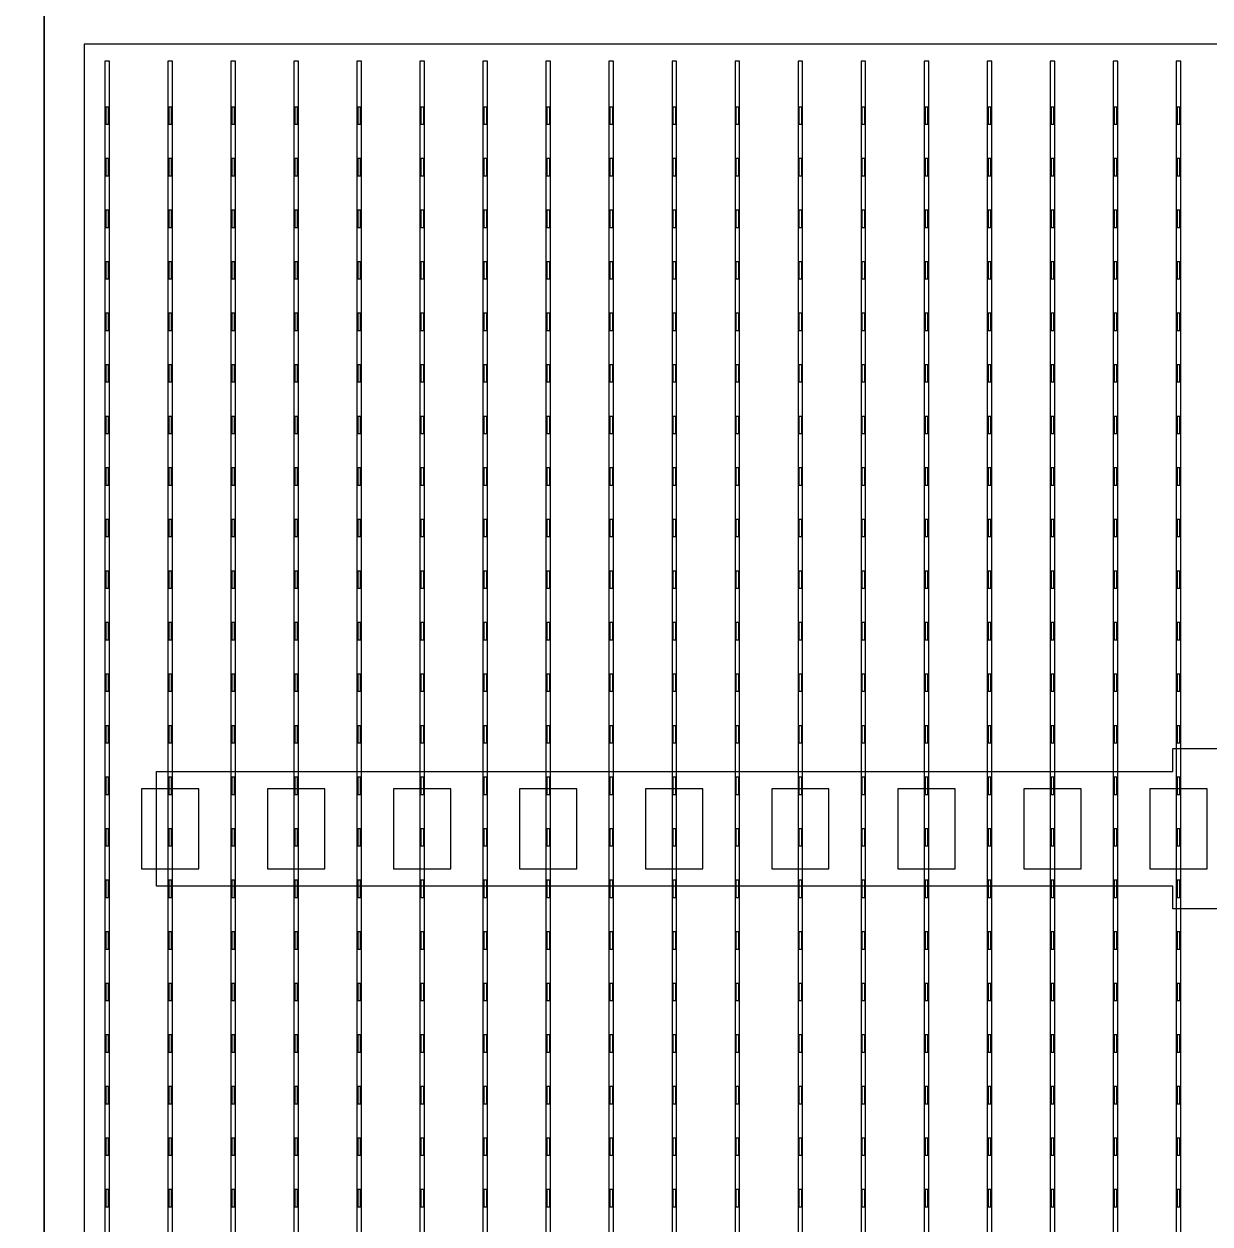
# Model space of a CAD drawing. Header units: millimetres. Extents: x -18 to 142, y -7 to 153.
# Drawn here: x 61.99 to 72.34, y 51.55 to 62.02 of the extents above; entities that cross this region are included whole.
import ezdxf

# ---------------------------------------------------------------- set-up
doc = ezdxf.new("R2010")
doc.units = ezdxf.units.MM
for name, color, linetype in [('BUSBARS', 3, 'Continuous'), ('CELLS', 5, 'Continuous'), ('CONTACT_PADS', 2, 'Continuous'), ('DICING', 4, 'Continuous'), ('FINGERS', 1, 'Continuous'), ('INSULATION', 2, 'Continuous')]:
    doc.layers.add(name, color=color, linetype=linetype)

msp = doc.modelspace()

# ---------------------------------------------------------------- linework, layer by layer
at = {"layer": 'BUSBARS'}
msp.add_lwpolyline([(82.09, 55.5), (82.09, 54.5), (73.22, 54.5), (73.22, 54.3), (72.02, 54.3), (72.02, 54.5), (63.15, 54.5), (63.15, 55.5), (72.02, 55.5), (72.02, 55.7), (73.22, 55.7), (73.22, 55.5), (82.09, 55.5)], close=True, dxfattribs=at)
at = {"layer": 'CELLS'}
for points in [[(62.17, 41.3), (62.17, 62.2), (41.27, 62.2), (41.27, 41.3), (62.17, 41.3)], [(83.07, 41.3), (83.07, 62.2), (62.17, 62.2), (62.17, 41.3), (83.07, 41.3)]]:
    msp.add_lwpolyline(points, close=True, dxfattribs=at)
at = {"layer": 'CONTACT_PADS'}
for points in [[(62.733, 61.15), (62.733, 61.3), (62.708, 61.3), (62.708, 61.15), (62.733, 61.15)], [(63.283, 61.15), (63.283, 61.3), (63.258, 61.3), (63.258, 61.15), (63.283, 61.15)], [(63.833, 61.15), (63.833, 61.3), (63.808, 61.3), (63.808, 61.15), (63.833, 61.15)], [(64.383, 61.15), (64.383, 61.3), (64.358, 61.3), (64.358, 61.15), (64.383, 61.15)], [(64.933, 61.15), (64.933, 61.3), (64.908, 61.3), (64.908, 61.15), (64.933, 61.15)], [(65.483, 61.15), (65.483, 61.3), (65.458, 61.3), (65.458, 61.15), (65.483, 61.15)], [(66.033, 61.15), (66.033, 61.3), (66.008, 61.3), (66.008, 61.15), (66.033, 61.15)], [(66.583, 61.15), (66.583, 61.3), (66.558, 61.3), (66.558, 61.15), (66.583, 61.15)], [(67.133, 61.15), (67.133, 61.3), (67.108, 61.3), (67.108, 61.15), (67.133, 61.15)], [(67.683, 61.15), (67.683, 61.3), (67.658, 61.3), (67.658, 61.15), (67.683, 61.15)], [(68.233, 61.15), (68.233, 61.3), (68.208, 61.3), (68.208, 61.15), (68.233, 61.15)], [(68.783, 61.15), (68.783, 61.3), (68.758, 61.3), (68.758, 61.15), (68.783, 61.15)], [(69.333, 61.15), (69.333, 61.3), (69.308, 61.3), (69.308, 61.15), (69.333, 61.15)], [(69.883, 61.15), (69.883, 61.3), (69.858, 61.3), (69.858, 61.15), (69.883, 61.15)], [(70.433, 61.15), (70.433, 61.3), (70.408, 61.3), (70.408, 61.15), (70.433, 61.15)], [(70.983, 61.15), (70.983, 61.3), (70.958, 61.3), (70.958, 61.15), (70.983, 61.15)], [(71.533, 61.15), (71.533, 61.3), (71.508, 61.3), (71.508, 61.15), (71.533, 61.15)], [(72.083, 61.15), (72.083, 61.3), (72.058, 61.3), (72.058, 61.15), (72.083, 61.15)], [(62.733, 60.7), (62.733, 60.85), (62.708, 60.85), (62.708, 60.7), (62.733, 60.7)], [(63.283, 60.7), (63.283, 60.85), (63.258, 60.85), (63.258, 60.7), (63.283, 60.7)], [(63.833, 60.7), (63.833, 60.85), (63.808, 60.85), (63.808, 60.7), (63.833, 60.7)], [(64.383, 60.7), (64.383, 60.85), (64.358, 60.85), (64.358, 60.7), (64.383, 60.7)], [(64.933, 60.7), (64.933, 60.85), (64.908, 60.85), (64.908, 60.7), (64.933, 60.7)], [(65.483, 60.7), (65.483, 60.85), (65.458, 60.85), (65.458, 60.7), (65.483, 60.7)], [(66.033, 60.7), (66.033, 60.85), (66.008, 60.85), (66.008, 60.7), (66.033, 60.7)], [(66.583, 60.7), (66.583, 60.85), (66.558, 60.85), (66.558, 60.7), (66.583, 60.7)], [(67.133, 60.7), (67.133, 60.85), (67.108, 60.85), (67.108, 60.7), (67.133, 60.7)], [(67.683, 60.7), (67.683, 60.85), (67.658, 60.85), (67.658, 60.7), (67.683, 60.7)], [(68.233, 60.7), (68.233, 60.85), (68.208, 60.85), (68.208, 60.7), (68.233, 60.7)], [(68.783, 60.7), (68.783, 60.85), (68.758, 60.85), (68.758, 60.7), (68.783, 60.7)], [(69.333, 60.7), (69.333, 60.85), (69.308, 60.85), (69.308, 60.7), (69.333, 60.7)], [(69.883, 60.7), (69.883, 60.85), (69.858, 60.85), (69.858, 60.7), (69.883, 60.7)], [(70.433, 60.7), (70.433, 60.85), (70.408, 60.85), (70.408, 60.7), (70.433, 60.7)], [(70.983, 60.7), (70.983, 60.85), (70.958, 60.85), (70.958, 60.7), (70.983, 60.7)], [(71.533, 60.7), (71.533, 60.85), (71.508, 60.85), (71.508, 60.7), (71.533, 60.7)], [(72.083, 60.7), (72.083, 60.85), (72.058, 60.85), (72.058, 60.7), (72.083, 60.7)], [(62.733, 60.25), (62.733, 60.4), (62.708, 60.4), (62.708, 60.25), (62.733, 60.25)], [(63.283, 60.25), (63.283, 60.4), (63.258, 60.4), (63.258, 60.25), (63.283, 60.25)], [(63.833, 60.25), (63.833, 60.4), (63.808, 60.4), (63.808, 60.25), (63.833, 60.25)], [(64.383, 60.25), (64.383, 60.4), (64.358, 60.4), (64.358, 60.25), (64.383, 60.25)], [(64.933, 60.25), (64.933, 60.4), (64.908, 60.4), (64.908, 60.25), (64.933, 60.25)], [(65.483, 60.25), (65.483, 60.4), (65.458, 60.4), (65.458, 60.25), (65.483, 60.25)], [(66.033, 60.25), (66.033, 60.4), (66.008, 60.4), (66.008, 60.25), (66.033, 60.25)], [(66.583, 60.25), (66.583, 60.4), (66.558, 60.4), (66.558, 60.25), (66.583, 60.25)], [(67.133, 60.25), (67.133, 60.4), (67.108, 60.4), (67.108, 60.25), (67.133, 60.25)], [(67.683, 60.25), (67.683, 60.4), (67.658, 60.4), (67.658, 60.25), (67.683, 60.25)], [(68.233, 60.25), (68.233, 60.4), (68.208, 60.4), (68.208, 60.25), (68.233, 60.25)], [(68.783, 60.25), (68.783, 60.4), (68.758, 60.4), (68.758, 60.25), (68.783, 60.25)], [(69.333, 60.25), (69.333, 60.4), (69.308, 60.4), (69.308, 60.25), (69.333, 60.25)], [(69.883, 60.25), (69.883, 60.4), (69.858, 60.4), (69.858, 60.25), (69.883, 60.25)], [(70.433, 60.25), (70.433, 60.4), (70.408, 60.4), (70.408, 60.25), (70.433, 60.25)], [(70.983, 60.25), (70.983, 60.4), (70.958, 60.4), (70.958, 60.25), (70.983, 60.25)], [(71.533, 60.25), (71.533, 60.4), (71.508, 60.4), (71.508, 60.25), (71.533, 60.25)], [(72.083, 60.25), (72.083, 60.4), (72.058, 60.4), (72.058, 60.25), (72.083, 60.25)], [(62.733, 59.8), (62.733, 59.95), (62.708, 59.95), (62.708, 59.8), (62.733, 59.8)], [(63.283, 59.8), (63.283, 59.95), (63.258, 59.95), (63.258, 59.8), (63.283, 59.8)], [(63.833, 59.8), (63.833, 59.95), (63.808, 59.95), (63.808, 59.8), (63.833, 59.8)], [(64.383, 59.8), (64.383, 59.95), (64.358, 59.95), (64.358, 59.8), (64.383, 59.8)], [(64.933, 59.8), (64.933, 59.95), (64.908, 59.95), (64.908, 59.8), (64.933, 59.8)], [(65.483, 59.8), (65.483, 59.95), (65.458, 59.95), (65.458, 59.8), (65.483, 59.8)], [(66.033, 59.8), (66.033, 59.95), (66.008, 59.95), (66.008, 59.8), (66.033, 59.8)], [(66.583, 59.8), (66.583, 59.95), (66.558, 59.95), (66.558, 59.8), (66.583, 59.8)], [(67.133, 59.8), (67.133, 59.95), (67.108, 59.95), (67.108, 59.8), (67.133, 59.8)], [(67.683, 59.8), (67.683, 59.95), (67.658, 59.95), (67.658, 59.8), (67.683, 59.8)], [(68.233, 59.8), (68.233, 59.95), (68.208, 59.95), (68.208, 59.8), (68.233, 59.8)], [(68.783, 59.8), (68.783, 59.95), (68.758, 59.95), (68.758, 59.8), (68.783, 59.8)], [(69.333, 59.8), (69.333, 59.95), (69.308, 59.95), (69.308, 59.8), (69.333, 59.8)], [(69.883, 59.8), (69.883, 59.95), (69.858, 59.95), (69.858, 59.8), (69.883, 59.8)], [(70.433, 59.8), (70.433, 59.95), (70.408, 59.95), (70.408, 59.8), (70.433, 59.8)], [(70.983, 59.8), (70.983, 59.95), (70.958, 59.95), (70.958, 59.8), (70.983, 59.8)], [(71.533, 59.8), (71.533, 59.95), (71.508, 59.95), (71.508, 59.8), (71.533, 59.8)], [(72.083, 59.8), (72.083, 59.95), (72.058, 59.95), (72.058, 59.8), (72.083, 59.8)], [(62.733, 59.35), (62.733, 59.5), (62.708, 59.5), (62.708, 59.35), (62.733, 59.35)], [(63.283, 59.35), (63.283, 59.5), (63.258, 59.5), (63.258, 59.35), (63.283, 59.35)], [(63.833, 59.35), (63.833, 59.5), (63.808, 59.5), (63.808, 59.35), (63.833, 59.35)], [(64.383, 59.35), (64.383, 59.5), (64.358, 59.5), (64.358, 59.35), (64.383, 59.35)], [(64.933, 59.35), (64.933, 59.5), (64.908, 59.5), (64.908, 59.35), (64.933, 59.35)], [(65.483, 59.35), (65.483, 59.5), (65.458, 59.5), (65.458, 59.35), (65.483, 59.35)], [(66.033, 59.35), (66.033, 59.5), (66.008, 59.5), (66.008, 59.35), (66.033, 59.35)], [(66.583, 59.35), (66.583, 59.5), (66.558, 59.5), (66.558, 59.35), (66.583, 59.35)], [(67.133, 59.35), (67.133, 59.5), (67.108, 59.5), (67.108, 59.35), (67.133, 59.35)], [(67.683, 59.35), (67.683, 59.5), (67.658, 59.5), (67.658, 59.35), (67.683, 59.35)], [(68.233, 59.35), (68.233, 59.5), (68.208, 59.5), (68.208, 59.35), (68.233, 59.35)], [(68.783, 59.35), (68.783, 59.5), (68.758, 59.5), (68.758, 59.35), (68.783, 59.35)], [(69.333, 59.35), (69.333, 59.5), (69.308, 59.5), (69.308, 59.35), (69.333, 59.35)], [(69.883, 59.35), (69.883, 59.5), (69.858, 59.5), (69.858, 59.35), (69.883, 59.35)], [(70.433, 59.35), (70.433, 59.5), (70.408, 59.5), (70.408, 59.35), (70.433, 59.35)], [(70.983, 59.35), (70.983, 59.5), (70.958, 59.5), (70.958, 59.35), (70.983, 59.35)], [(71.533, 59.35), (71.533, 59.5), (71.508, 59.5), (71.508, 59.35), (71.533, 59.35)], [(72.083, 59.35), (72.083, 59.5), (72.058, 59.5), (72.058, 59.35), (72.083, 59.35)], [(62.733, 58.9), (62.733, 59.05), (62.708, 59.05), (62.708, 58.9), (62.733, 58.9)], [(63.283, 58.9), (63.283, 59.05), (63.258, 59.05), (63.258, 58.9), (63.283, 58.9)], [(63.833, 58.9), (63.833, 59.05), (63.808, 59.05), (63.808, 58.9), (63.833, 58.9)], [(64.383, 58.9), (64.383, 59.05), (64.358, 59.05), (64.358, 58.9), (64.383, 58.9)], [(64.933, 58.9), (64.933, 59.05), (64.908, 59.05), (64.908, 58.9), (64.933, 58.9)], [(65.483, 58.9), (65.483, 59.05), (65.458, 59.05), (65.458, 58.9), (65.483, 58.9)], [(66.033, 58.9), (66.033, 59.05), (66.008, 59.05), (66.008, 58.9), (66.033, 58.9)], [(66.583, 58.9), (66.583, 59.05), (66.558, 59.05), (66.558, 58.9), (66.583, 58.9)], [(67.133, 58.9), (67.133, 59.05), (67.108, 59.05), (67.108, 58.9), (67.133, 58.9)], [(67.683, 58.9), (67.683, 59.05), (67.658, 59.05), (67.658, 58.9), (67.683, 58.9)], [(68.233, 58.9), (68.233, 59.05), (68.208, 59.05), (68.208, 58.9), (68.233, 58.9)], [(68.783, 58.9), (68.783, 59.05), (68.758, 59.05), (68.758, 58.9), (68.783, 58.9)], [(69.333, 58.9), (69.333, 59.05), (69.308, 59.05), (69.308, 58.9), (69.333, 58.9)], [(69.883, 58.9), (69.883, 59.05), (69.858, 59.05), (69.858, 58.9), (69.883, 58.9)], [(70.433, 58.9), (70.433, 59.05), (70.408, 59.05), (70.408, 58.9), (70.433, 58.9)], [(70.983, 58.9), (70.983, 59.05), (70.958, 59.05), (70.958, 58.9), (70.983, 58.9)], [(71.533, 58.9), (71.533, 59.05), (71.508, 59.05), (71.508, 58.9), (71.533, 58.9)], [(72.083, 58.9), (72.083, 59.05), (72.058, 59.05), (72.058, 58.9), (72.083, 58.9)], [(62.733, 58.45), (62.733, 58.6), (62.708, 58.6), (62.708, 58.45), (62.733, 58.45)], [(63.283, 58.45), (63.283, 58.6), (63.258, 58.6), (63.258, 58.45), (63.283, 58.45)], [(63.833, 58.45), (63.833, 58.6), (63.808, 58.6), (63.808, 58.45), (63.833, 58.45)], [(64.383, 58.45), (64.383, 58.6), (64.358, 58.6), (64.358, 58.45), (64.383, 58.45)], [(64.933, 58.45), (64.933, 58.6), (64.908, 58.6), (64.908, 58.45), (64.933, 58.45)], [(65.483, 58.45), (65.483, 58.6), (65.458, 58.6), (65.458, 58.45), (65.483, 58.45)], [(66.033, 58.45), (66.033, 58.6), (66.008, 58.6), (66.008, 58.45), (66.033, 58.45)], [(66.583, 58.45), (66.583, 58.6), (66.558, 58.6), (66.558, 58.45), (66.583, 58.45)], [(67.133, 58.45), (67.133, 58.6), (67.108, 58.6), (67.108, 58.45), (67.133, 58.45)], [(67.683, 58.45), (67.683, 58.6), (67.658, 58.6), (67.658, 58.45), (67.683, 58.45)], [(68.233, 58.45), (68.233, 58.6), (68.208, 58.6), (68.208, 58.45), (68.233, 58.45)], [(68.783, 58.45), (68.783, 58.6), (68.758, 58.6), (68.758, 58.45), (68.783, 58.45)], [(69.333, 58.45), (69.333, 58.6), (69.308, 58.6), (69.308, 58.45), (69.333, 58.45)], [(69.883, 58.45), (69.883, 58.6), (69.858, 58.6), (69.858, 58.45), (69.883, 58.45)], [(70.433, 58.45), (70.433, 58.6), (70.408, 58.6), (70.408, 58.45), (70.433, 58.45)], [(70.983, 58.45), (70.983, 58.6), (70.958, 58.6), (70.958, 58.45), (70.983, 58.45)], [(71.533, 58.45), (71.533, 58.6), (71.508, 58.6), (71.508, 58.45), (71.533, 58.45)], [(72.083, 58.45), (72.083, 58.6), (72.058, 58.6), (72.058, 58.45), (72.083, 58.45)], [(62.733, 58), (62.733, 58.15), (62.708, 58.15), (62.708, 58), (62.733, 58)], [(63.283, 58), (63.283, 58.15), (63.258, 58.15), (63.258, 58), (63.283, 58)], [(63.833, 58), (63.833, 58.15), (63.808, 58.15), (63.808, 58), (63.833, 58)], [(64.383, 58), (64.383, 58.15), (64.358, 58.15), (64.358, 58), (64.383, 58)], [(64.933, 58), (64.933, 58.15), (64.908, 58.15), (64.908, 58), (64.933, 58)], [(65.483, 58), (65.483, 58.15), (65.458, 58.15), (65.458, 58), (65.483, 58)], [(66.033, 58), (66.033, 58.15), (66.008, 58.15), (66.008, 58), (66.033, 58)], [(66.583, 58), (66.583, 58.15), (66.558, 58.15), (66.558, 58), (66.583, 58)], [(67.133, 58), (67.133, 58.15), (67.108, 58.15), (67.108, 58), (67.133, 58)], [(67.683, 58), (67.683, 58.15), (67.658, 58.15), (67.658, 58), (67.683, 58)], [(68.233, 58), (68.233, 58.15), (68.208, 58.15), (68.208, 58), (68.233, 58)], [(68.783, 58), (68.783, 58.15), (68.758, 58.15), (68.758, 58), (68.783, 58)], [(69.333, 58), (69.333, 58.15), (69.308, 58.15), (69.308, 58), (69.333, 58)], [(69.883, 58), (69.883, 58.15), (69.858, 58.15), (69.858, 58), (69.883, 58)], [(70.433, 58), (70.433, 58.15), (70.408, 58.15), (70.408, 58), (70.433, 58)], [(70.983, 58), (70.983, 58.15), (70.958, 58.15), (70.958, 58), (70.983, 58)], [(71.533, 58), (71.533, 58.15), (71.508, 58.15), (71.508, 58), (71.533, 58)], [(72.083, 58), (72.083, 58.15), (72.058, 58.15), (72.058, 58), (72.083, 58)], [(62.733, 57.55), (62.733, 57.7), (62.708, 57.7), (62.708, 57.55), (62.733, 57.55)], [(63.283, 57.55), (63.283, 57.7), (63.258, 57.7), (63.258, 57.55), (63.283, 57.55)], [(63.833, 57.55), (63.833, 57.7), (63.808, 57.7), (63.808, 57.55), (63.833, 57.55)], [(64.383, 57.55), (64.383, 57.7), (64.358, 57.7), (64.358, 57.55), (64.383, 57.55)], [(64.933, 57.55), (64.933, 57.7), (64.908, 57.7), (64.908, 57.55), (64.933, 57.55)], [(65.483, 57.55), (65.483, 57.7), (65.458, 57.7), (65.458, 57.55), (65.483, 57.55)], [(66.033, 57.55), (66.033, 57.7), (66.008, 57.7), (66.008, 57.55), (66.033, 57.55)], [(66.583, 57.55), (66.583, 57.7), (66.558, 57.7), (66.558, 57.55), (66.583, 57.55)], [(67.133, 57.55), (67.133, 57.7), (67.108, 57.7), (67.108, 57.55), (67.133, 57.55)], [(67.683, 57.55), (67.683, 57.7), (67.658, 57.7), (67.658, 57.55), (67.683, 57.55)], [(68.233, 57.55), (68.233, 57.7), (68.208, 57.7), (68.208, 57.55), (68.233, 57.55)], [(68.783, 57.55), (68.783, 57.7), (68.758, 57.7), (68.758, 57.55), (68.783, 57.55)], [(69.333, 57.55), (69.333, 57.7), (69.308, 57.7), (69.308, 57.55), (69.333, 57.55)], [(69.883, 57.55), (69.883, 57.7), (69.858, 57.7), (69.858, 57.55), (69.883, 57.55)], [(70.433, 57.55), (70.433, 57.7), (70.408, 57.7), (70.408, 57.55), (70.433, 57.55)], [(70.983, 57.55), (70.983, 57.7), (70.958, 57.7), (70.958, 57.55), (70.983, 57.55)], [(71.533, 57.55), (71.533, 57.7), (71.508, 57.7), (71.508, 57.55), (71.533, 57.55)], [(72.083, 57.55), (72.083, 57.7), (72.058, 57.7), (72.058, 57.55), (72.083, 57.55)], [(62.733, 57.1), (62.733, 57.25), (62.708, 57.25), (62.708, 57.1), (62.733, 57.1)], [(63.283, 57.1), (63.283, 57.25), (63.258, 57.25), (63.258, 57.1), (63.283, 57.1)], [(63.833, 57.1), (63.833, 57.25), (63.808, 57.25), (63.808, 57.1), (63.833, 57.1)], [(64.383, 57.1), (64.383, 57.25), (64.358, 57.25), (64.358, 57.1), (64.383, 57.1)], [(64.933, 57.1), (64.933, 57.25), (64.908, 57.25), (64.908, 57.1), (64.933, 57.1)], [(65.483, 57.1), (65.483, 57.25), (65.458, 57.25), (65.458, 57.1), (65.483, 57.1)], [(66.033, 57.1), (66.033, 57.25), (66.008, 57.25), (66.008, 57.1), (66.033, 57.1)], [(66.583, 57.1), (66.583, 57.25), (66.558, 57.25), (66.558, 57.1), (66.583, 57.1)], [(67.133, 57.1), (67.133, 57.25), (67.108, 57.25), (67.108, 57.1), (67.133, 57.1)], [(67.683, 57.1), (67.683, 57.25), (67.658, 57.25), (67.658, 57.1), (67.683, 57.1)], [(68.233, 57.1), (68.233, 57.25), (68.208, 57.25), (68.208, 57.1), (68.233, 57.1)], [(68.783, 57.1), (68.783, 57.25), (68.758, 57.25), (68.758, 57.1), (68.783, 57.1)], [(69.333, 57.1), (69.333, 57.25), (69.308, 57.25), (69.308, 57.1), (69.333, 57.1)], [(69.883, 57.1), (69.883, 57.25), (69.858, 57.25), (69.858, 57.1), (69.883, 57.1)], [(70.433, 57.1), (70.433, 57.25), (70.408, 57.25), (70.408, 57.1), (70.433, 57.1)], [(70.983, 57.1), (70.983, 57.25), (70.958, 57.25), (70.958, 57.1), (70.983, 57.1)], [(71.533, 57.1), (71.533, 57.25), (71.508, 57.25), (71.508, 57.1), (71.533, 57.1)], [(72.083, 57.1), (72.083, 57.25), (72.058, 57.25), (72.058, 57.1), (72.083, 57.1)], [(62.733, 56.65), (62.733, 56.8), (62.708, 56.8), (62.708, 56.65), (62.733, 56.65)], [(63.283, 56.65), (63.283, 56.8), (63.258, 56.8), (63.258, 56.65), (63.283, 56.65)], [(63.833, 56.65), (63.833, 56.8), (63.808, 56.8), (63.808, 56.65), (63.833, 56.65)], [(64.383, 56.65), (64.383, 56.8), (64.358, 56.8), (64.358, 56.65), (64.383, 56.65)], [(64.933, 56.65), (64.933, 56.8), (64.908, 56.8), (64.908, 56.65), (64.933, 56.65)], [(65.483, 56.65), (65.483, 56.8), (65.458, 56.8), (65.458, 56.65), (65.483, 56.65)], [(66.033, 56.65), (66.033, 56.8), (66.008, 56.8), (66.008, 56.65), (66.033, 56.65)], [(66.583, 56.65), (66.583, 56.8), (66.558, 56.8), (66.558, 56.65), (66.583, 56.65)], [(67.133, 56.65), (67.133, 56.8), (67.108, 56.8), (67.108, 56.65), (67.133, 56.65)], [(67.683, 56.65), (67.683, 56.8), (67.658, 56.8), (67.658, 56.65), (67.683, 56.65)], [(68.233, 56.65), (68.233, 56.8), (68.208, 56.8), (68.208, 56.65), (68.233, 56.65)], [(68.783, 56.65), (68.783, 56.8), (68.758, 56.8), (68.758, 56.65), (68.783, 56.65)], [(69.333, 56.65), (69.333, 56.8), (69.308, 56.8), (69.308, 56.65), (69.333, 56.65)], [(69.883, 56.65), (69.883, 56.8), (69.858, 56.8), (69.858, 56.65), (69.883, 56.65)], [(70.433, 56.65), (70.433, 56.8), (70.408, 56.8), (70.408, 56.65), (70.433, 56.65)], [(70.983, 56.65), (70.983, 56.8), (70.958, 56.8), (70.958, 56.65), (70.983, 56.65)], [(71.533, 56.65), (71.533, 56.8), (71.508, 56.8), (71.508, 56.65), (71.533, 56.65)], [(72.083, 56.65), (72.083, 56.8), (72.058, 56.8), (72.058, 56.65), (72.083, 56.65)], [(62.733, 56.2), (62.733, 56.35), (62.708, 56.35), (62.708, 56.2), (62.733, 56.2)], [(63.283, 56.2), (63.283, 56.35), (63.258, 56.35), (63.258, 56.2), (63.283, 56.2)], [(63.833, 56.2), (63.833, 56.35), (63.808, 56.35), (63.808, 56.2), (63.833, 56.2)], [(64.383, 56.2), (64.383, 56.35), (64.358, 56.35), (64.358, 56.2), (64.383, 56.2)], [(64.933, 56.2), (64.933, 56.35), (64.908, 56.35), (64.908, 56.2), (64.933, 56.2)], [(65.483, 56.2), (65.483, 56.35), (65.458, 56.35), (65.458, 56.2), (65.483, 56.2)], [(66.033, 56.2), (66.033, 56.35), (66.008, 56.35), (66.008, 56.2), (66.033, 56.2)], [(66.583, 56.2), (66.583, 56.35), (66.558, 56.35), (66.558, 56.2), (66.583, 56.2)], [(67.133, 56.2), (67.133, 56.35), (67.108, 56.35), (67.108, 56.2), (67.133, 56.2)], [(67.683, 56.2), (67.683, 56.35), (67.658, 56.35), (67.658, 56.2), (67.683, 56.2)], [(68.233, 56.2), (68.233, 56.35), (68.208, 56.35), (68.208, 56.2), (68.233, 56.2)], [(68.783, 56.2), (68.783, 56.35), (68.758, 56.35), (68.758, 56.2), (68.783, 56.2)], [(69.333, 56.2), (69.333, 56.35), (69.308, 56.35), (69.308, 56.2), (69.333, 56.2)], [(69.883, 56.2), (69.883, 56.35), (69.858, 56.35), (69.858, 56.2), (69.883, 56.2)], [(70.433, 56.2), (70.433, 56.35), (70.408, 56.35), (70.408, 56.2), (70.433, 56.2)], [(70.983, 56.2), (70.983, 56.35), (70.958, 56.35), (70.958, 56.2), (70.983, 56.2)], [(71.533, 56.2), (71.533, 56.35), (71.508, 56.35), (71.508, 56.2), (71.533, 56.2)], [(72.083, 56.2), (72.083, 56.35), (72.058, 56.35), (72.058, 56.2), (72.083, 56.2)], [(62.733, 55.75), (62.733, 55.9), (62.708, 55.9), (62.708, 55.75), (62.733, 55.75)], [(63.283, 55.75), (63.283, 55.9), (63.258, 55.9), (63.258, 55.75), (63.283, 55.75)], [(63.833, 55.75), (63.833, 55.9), (63.808, 55.9), (63.808, 55.75), (63.833, 55.75)], [(64.383, 55.75), (64.383, 55.9), (64.358, 55.9), (64.358, 55.75), (64.383, 55.75)], [(64.933, 55.75), (64.933, 55.9), (64.908, 55.9), (64.908, 55.75), (64.933, 55.75)], [(65.483, 55.75), (65.483, 55.9), (65.458, 55.9), (65.458, 55.75), (65.483, 55.75)], [(66.033, 55.75), (66.033, 55.9), (66.008, 55.9), (66.008, 55.75), (66.033, 55.75)], [(66.583, 55.75), (66.583, 55.9), (66.558, 55.9), (66.558, 55.75), (66.583, 55.75)], [(67.133, 55.75), (67.133, 55.9), (67.108, 55.9), (67.108, 55.75), (67.133, 55.75)], [(67.683, 55.75), (67.683, 55.9), (67.658, 55.9), (67.658, 55.75), (67.683, 55.75)], [(68.233, 55.75), (68.233, 55.9), (68.208, 55.9), (68.208, 55.75), (68.233, 55.75)], [(68.783, 55.75), (68.783, 55.9), (68.758, 55.9), (68.758, 55.75), (68.783, 55.75)], [(69.333, 55.75), (69.333, 55.9), (69.308, 55.9), (69.308, 55.75), (69.333, 55.75)], [(69.883, 55.75), (69.883, 55.9), (69.858, 55.9), (69.858, 55.75), (69.883, 55.75)], [(70.433, 55.75), (70.433, 55.9), (70.408, 55.9), (70.408, 55.75), (70.433, 55.75)], [(70.983, 55.75), (70.983, 55.9), (70.958, 55.9), (70.958, 55.75), (70.983, 55.75)], [(71.533, 55.75), (71.533, 55.9), (71.508, 55.9), (71.508, 55.75), (71.533, 55.75)], [(72.083, 55.75), (72.083, 55.9), (72.058, 55.9), (72.058, 55.75), (72.083, 55.75)], [(62.733, 55.3), (62.733, 55.45), (62.708, 55.45), (62.708, 55.3), (62.733, 55.3)], [(63.283, 55.3), (63.283, 55.45), (63.258, 55.45), (63.258, 55.3), (63.283, 55.3)], [(63.833, 55.3), (63.833, 55.45), (63.808, 55.45), (63.808, 55.3), (63.833, 55.3)], [(64.383, 55.3), (64.383, 55.45), (64.358, 55.45), (64.358, 55.3), (64.383, 55.3)], [(64.933, 55.3), (64.933, 55.45), (64.908, 55.45), (64.908, 55.3), (64.933, 55.3)], [(65.483, 55.3), (65.483, 55.45), (65.458, 55.45), (65.458, 55.3), (65.483, 55.3)], [(66.033, 55.3), (66.033, 55.45), (66.008, 55.45), (66.008, 55.3), (66.033, 55.3)], [(66.583, 55.3), (66.583, 55.45), (66.558, 55.45), (66.558, 55.3), (66.583, 55.3)], [(67.133, 55.3), (67.133, 55.45), (67.108, 55.45), (67.108, 55.3), (67.133, 55.3)], [(67.683, 55.3), (67.683, 55.45), (67.658, 55.45), (67.658, 55.3), (67.683, 55.3)], [(68.233, 55.3), (68.233, 55.45), (68.208, 55.45), (68.208, 55.3), (68.233, 55.3)], [(68.783, 55.3), (68.783, 55.45), (68.758, 55.45), (68.758, 55.3), (68.783, 55.3)], [(69.333, 55.3), (69.333, 55.45), (69.308, 55.45), (69.308, 55.3), (69.333, 55.3)], [(69.883, 55.3), (69.883, 55.45), (69.858, 55.45), (69.858, 55.3), (69.883, 55.3)], [(70.433, 55.3), (70.433, 55.45), (70.408, 55.45), (70.408, 55.3), (70.433, 55.3)], [(70.983, 55.3), (70.983, 55.45), (70.958, 55.45), (70.958, 55.3), (70.983, 55.3)], [(71.533, 55.3), (71.533, 55.45), (71.508, 55.45), (71.508, 55.3), (71.533, 55.3)], [(72.083, 55.3), (72.083, 55.45), (72.058, 55.45), (72.058, 55.3), (72.083, 55.3)], [(62.733, 54.85), (62.733, 55), (62.708, 55), (62.708, 54.85), (62.733, 54.85)], [(63.283, 54.85), (63.283, 55), (63.258, 55), (63.258, 54.85), (63.283, 54.85)], [(63.833, 54.85), (63.833, 55), (63.808, 55), (63.808, 54.85), (63.833, 54.85)], [(64.383, 54.85), (64.383, 55), (64.358, 55), (64.358, 54.85), (64.383, 54.85)], [(64.933, 54.85), (64.933, 55), (64.908, 55), (64.908, 54.85), (64.933, 54.85)], [(65.483, 54.85), (65.483, 55), (65.458, 55), (65.458, 54.85), (65.483, 54.85)], [(66.033, 54.85), (66.033, 55), (66.008, 55), (66.008, 54.85), (66.033, 54.85)], [(66.583, 54.85), (66.583, 55), (66.558, 55), (66.558, 54.85), (66.583, 54.85)], [(67.133, 54.85), (67.133, 55), (67.108, 55), (67.108, 54.85), (67.133, 54.85)], [(67.683, 54.85), (67.683, 55), (67.658, 55), (67.658, 54.85), (67.683, 54.85)], [(68.233, 54.85), (68.233, 55), (68.208, 55), (68.208, 54.85), (68.233, 54.85)], [(68.783, 54.85), (68.783, 55), (68.758, 55), (68.758, 54.85), (68.783, 54.85)], [(69.333, 54.85), (69.333, 55), (69.308, 55), (69.308, 54.85), (69.333, 54.85)], [(69.883, 54.85), (69.883, 55), (69.858, 55), (69.858, 54.85), (69.883, 54.85)], [(70.433, 54.85), (70.433, 55), (70.408, 55), (70.408, 54.85), (70.433, 54.85)], [(70.983, 54.85), (70.983, 55), (70.958, 55), (70.958, 54.85), (70.983, 54.85)], [(71.533, 54.85), (71.533, 55), (71.508, 55), (71.508, 54.85), (71.533, 54.85)], [(72.083, 54.85), (72.083, 55), (72.058, 55), (72.058, 54.85), (72.083, 54.85)], [(62.733, 54.4), (62.733, 54.55), (62.708, 54.55), (62.708, 54.4), (62.733, 54.4)], [(63.283, 54.4), (63.283, 54.55), (63.258, 54.55), (63.258, 54.4), (63.283, 54.4)], [(63.833, 54.4), (63.833, 54.55), (63.808, 54.55), (63.808, 54.4), (63.833, 54.4)], [(64.383, 54.4), (64.383, 54.55), (64.358, 54.55), (64.358, 54.4), (64.383, 54.4)], [(64.933, 54.4), (64.933, 54.55), (64.908, 54.55), (64.908, 54.4), (64.933, 54.4)], [(65.483, 54.4), (65.483, 54.55), (65.458, 54.55), (65.458, 54.4), (65.483, 54.4)], [(66.033, 54.4), (66.033, 54.55), (66.008, 54.55), (66.008, 54.4), (66.033, 54.4)], [(66.583, 54.4), (66.583, 54.55), (66.558, 54.55), (66.558, 54.4), (66.583, 54.4)], [(67.133, 54.4), (67.133, 54.55), (67.108, 54.55), (67.108, 54.4), (67.133, 54.4)], [(67.683, 54.4), (67.683, 54.55), (67.658, 54.55), (67.658, 54.4), (67.683, 54.4)], [(68.233, 54.4), (68.233, 54.55), (68.208, 54.55), (68.208, 54.4), (68.233, 54.4)], [(68.783, 54.4), (68.783, 54.55), (68.758, 54.55), (68.758, 54.4), (68.783, 54.4)], [(69.333, 54.4), (69.333, 54.55), (69.308, 54.55), (69.308, 54.4), (69.333, 54.4)], [(69.883, 54.4), (69.883, 54.55), (69.858, 54.55), (69.858, 54.4), (69.883, 54.4)], [(70.433, 54.4), (70.433, 54.55), (70.408, 54.55), (70.408, 54.4), (70.433, 54.4)], [(70.983, 54.4), (70.983, 54.55), (70.958, 54.55), (70.958, 54.4), (70.983, 54.4)], [(71.533, 54.4), (71.533, 54.55), (71.508, 54.55), (71.508, 54.4), (71.533, 54.4)], [(72.083, 54.4), (72.083, 54.55), (72.058, 54.55), (72.058, 54.4), (72.083, 54.4)], [(62.733, 53.95), (62.733, 54.1), (62.708, 54.1), (62.708, 53.95), (62.733, 53.95)], [(63.283, 53.95), (63.283, 54.1), (63.258, 54.1), (63.258, 53.95), (63.283, 53.95)], [(63.833, 53.95), (63.833, 54.1), (63.808, 54.1), (63.808, 53.95), (63.833, 53.95)], [(64.383, 53.95), (64.383, 54.1), (64.358, 54.1), (64.358, 53.95), (64.383, 53.95)], [(64.933, 53.95), (64.933, 54.1), (64.908, 54.1), (64.908, 53.95), (64.933, 53.95)], [(65.483, 53.95), (65.483, 54.1), (65.458, 54.1), (65.458, 53.95), (65.483, 53.95)], [(66.033, 53.95), (66.033, 54.1), (66.008, 54.1), (66.008, 53.95), (66.033, 53.95)], [(66.583, 53.95), (66.583, 54.1), (66.558, 54.1), (66.558, 53.95), (66.583, 53.95)], [(67.133, 53.95), (67.133, 54.1), (67.108, 54.1), (67.108, 53.95), (67.133, 53.95)], [(67.683, 53.95), (67.683, 54.1), (67.658, 54.1), (67.658, 53.95), (67.683, 53.95)], [(68.233, 53.95), (68.233, 54.1), (68.208, 54.1), (68.208, 53.95), (68.233, 53.95)], [(68.783, 53.95), (68.783, 54.1), (68.758, 54.1), (68.758, 53.95), (68.783, 53.95)], [(69.333, 53.95), (69.333, 54.1), (69.308, 54.1), (69.308, 53.95), (69.333, 53.95)], [(69.883, 53.95), (69.883, 54.1), (69.858, 54.1), (69.858, 53.95), (69.883, 53.95)], [(70.433, 53.95), (70.433, 54.1), (70.408, 54.1), (70.408, 53.95), (70.433, 53.95)], [(70.983, 53.95), (70.983, 54.1), (70.958, 54.1), (70.958, 53.95), (70.983, 53.95)], [(71.533, 53.95), (71.533, 54.1), (71.508, 54.1), (71.508, 53.95), (71.533, 53.95)], [(72.083, 53.95), (72.083, 54.1), (72.058, 54.1), (72.058, 53.95), (72.083, 53.95)], [(62.733, 53.5), (62.733, 53.65), (62.708, 53.65), (62.708, 53.5), (62.733, 53.5)], [(63.283, 53.5), (63.283, 53.65), (63.258, 53.65), (63.258, 53.5), (63.283, 53.5)], [(63.833, 53.5), (63.833, 53.65), (63.808, 53.65), (63.808, 53.5), (63.833, 53.5)], [(64.383, 53.5), (64.383, 53.65), (64.358, 53.65), (64.358, 53.5), (64.383, 53.5)], [(64.933, 53.5), (64.933, 53.65), (64.908, 53.65), (64.908, 53.5), (64.933, 53.5)], [(65.483, 53.5), (65.483, 53.65), (65.458, 53.65), (65.458, 53.5), (65.483, 53.5)], [(66.033, 53.5), (66.033, 53.65), (66.008, 53.65), (66.008, 53.5), (66.033, 53.5)], [(66.583, 53.5), (66.583, 53.65), (66.558, 53.65), (66.558, 53.5), (66.583, 53.5)], [(67.133, 53.5), (67.133, 53.65), (67.108, 53.65), (67.108, 53.5), (67.133, 53.5)], [(67.683, 53.5), (67.683, 53.65), (67.658, 53.65), (67.658, 53.5), (67.683, 53.5)], [(68.233, 53.5), (68.233, 53.65), (68.208, 53.65), (68.208, 53.5), (68.233, 53.5)], [(68.783, 53.5), (68.783, 53.65), (68.758, 53.65), (68.758, 53.5), (68.783, 53.5)], [(69.333, 53.5), (69.333, 53.65), (69.308, 53.65), (69.308, 53.5), (69.333, 53.5)], [(69.883, 53.5), (69.883, 53.65), (69.858, 53.65), (69.858, 53.5), (69.883, 53.5)], [(70.433, 53.5), (70.433, 53.65), (70.408, 53.65), (70.408, 53.5), (70.433, 53.5)], [(70.983, 53.5), (70.983, 53.65), (70.958, 53.65), (70.958, 53.5), (70.983, 53.5)], [(71.533, 53.5), (71.533, 53.65), (71.508, 53.65), (71.508, 53.5), (71.533, 53.5)], [(72.083, 53.5), (72.083, 53.65), (72.058, 53.65), (72.058, 53.5), (72.083, 53.5)], [(62.733, 53.05), (62.733, 53.2), (62.708, 53.2), (62.708, 53.05), (62.733, 53.05)], [(63.283, 53.05), (63.283, 53.2), (63.258, 53.2), (63.258, 53.05), (63.283, 53.05)], [(63.833, 53.05), (63.833, 53.2), (63.808, 53.2), (63.808, 53.05), (63.833, 53.05)], [(64.383, 53.05), (64.383, 53.2), (64.358, 53.2), (64.358, 53.05), (64.383, 53.05)], [(64.933, 53.05), (64.933, 53.2), (64.908, 53.2), (64.908, 53.05), (64.933, 53.05)], [(65.483, 53.05), (65.483, 53.2), (65.458, 53.2), (65.458, 53.05), (65.483, 53.05)], [(66.033, 53.05), (66.033, 53.2), (66.008, 53.2), (66.008, 53.05), (66.033, 53.05)], [(66.583, 53.05), (66.583, 53.2), (66.558, 53.2), (66.558, 53.05), (66.583, 53.05)], [(67.133, 53.05), (67.133, 53.2), (67.108, 53.2), (67.108, 53.05), (67.133, 53.05)], [(67.683, 53.05), (67.683, 53.2), (67.658, 53.2), (67.658, 53.05), (67.683, 53.05)], [(68.233, 53.05), (68.233, 53.2), (68.208, 53.2), (68.208, 53.05), (68.233, 53.05)], [(68.783, 53.05), (68.783, 53.2), (68.758, 53.2), (68.758, 53.05), (68.783, 53.05)], [(69.333, 53.05), (69.333, 53.2), (69.308, 53.2), (69.308, 53.05), (69.333, 53.05)], [(69.883, 53.05), (69.883, 53.2), (69.858, 53.2), (69.858, 53.05), (69.883, 53.05)], [(70.433, 53.05), (70.433, 53.2), (70.408, 53.2), (70.408, 53.05), (70.433, 53.05)], [(70.983, 53.05), (70.983, 53.2), (70.958, 53.2), (70.958, 53.05), (70.983, 53.05)], [(71.533, 53.05), (71.533, 53.2), (71.508, 53.2), (71.508, 53.05), (71.533, 53.05)], [(72.083, 53.05), (72.083, 53.2), (72.058, 53.2), (72.058, 53.05), (72.083, 53.05)], [(62.733, 52.6), (62.733, 52.75), (62.708, 52.75), (62.708, 52.6), (62.733, 52.6)], [(63.283, 52.6), (63.283, 52.75), (63.258, 52.75), (63.258, 52.6), (63.283, 52.6)], [(63.833, 52.6), (63.833, 52.75), (63.808, 52.75), (63.808, 52.6), (63.833, 52.6)], [(64.383, 52.6), (64.383, 52.75), (64.358, 52.75), (64.358, 52.6), (64.383, 52.6)], [(64.933, 52.6), (64.933, 52.75), (64.908, 52.75), (64.908, 52.6), (64.933, 52.6)], [(65.483, 52.6), (65.483, 52.75), (65.458, 52.75), (65.458, 52.6), (65.483, 52.6)], [(66.033, 52.6), (66.033, 52.75), (66.008, 52.75), (66.008, 52.6), (66.033, 52.6)], [(66.583, 52.6), (66.583, 52.75), (66.558, 52.75), (66.558, 52.6), (66.583, 52.6)], [(67.133, 52.6), (67.133, 52.75), (67.108, 52.75), (67.108, 52.6), (67.133, 52.6)], [(67.683, 52.6), (67.683, 52.75), (67.658, 52.75), (67.658, 52.6), (67.683, 52.6)], [(68.233, 52.6), (68.233, 52.75), (68.208, 52.75), (68.208, 52.6), (68.233, 52.6)], [(68.783, 52.6), (68.783, 52.75), (68.758, 52.75), (68.758, 52.6), (68.783, 52.6)], [(69.333, 52.6), (69.333, 52.75), (69.308, 52.75), (69.308, 52.6), (69.333, 52.6)], [(69.883, 52.6), (69.883, 52.75), (69.858, 52.75), (69.858, 52.6), (69.883, 52.6)], [(70.433, 52.6), (70.433, 52.75), (70.408, 52.75), (70.408, 52.6), (70.433, 52.6)], [(70.983, 52.6), (70.983, 52.75), (70.958, 52.75), (70.958, 52.6), (70.983, 52.6)], [(71.533, 52.6), (71.533, 52.75), (71.508, 52.75), (71.508, 52.6), (71.533, 52.6)], [(72.083, 52.6), (72.083, 52.75), (72.058, 52.75), (72.058, 52.6), (72.083, 52.6)], [(62.733, 52.15), (62.733, 52.3), (62.708, 52.3), (62.708, 52.15), (62.733, 52.15)], [(63.283, 52.15), (63.283, 52.3), (63.258, 52.3), (63.258, 52.15), (63.283, 52.15)], [(63.833, 52.15), (63.833, 52.3), (63.808, 52.3), (63.808, 52.15), (63.833, 52.15)], [(64.383, 52.15), (64.383, 52.3), (64.358, 52.3), (64.358, 52.15), (64.383, 52.15)], [(64.933, 52.15), (64.933, 52.3), (64.908, 52.3), (64.908, 52.15), (64.933, 52.15)], [(65.483, 52.15), (65.483, 52.3), (65.458, 52.3), (65.458, 52.15), (65.483, 52.15)], [(66.033, 52.15), (66.033, 52.3), (66.008, 52.3), (66.008, 52.15), (66.033, 52.15)], [(66.583, 52.15), (66.583, 52.3), (66.558, 52.3), (66.558, 52.15), (66.583, 52.15)], [(67.133, 52.15), (67.133, 52.3), (67.108, 52.3), (67.108, 52.15), (67.133, 52.15)], [(67.683, 52.15), (67.683, 52.3), (67.658, 52.3), (67.658, 52.15), (67.683, 52.15)], [(68.233, 52.15), (68.233, 52.3), (68.208, 52.3), (68.208, 52.15), (68.233, 52.15)], [(68.783, 52.15), (68.783, 52.3), (68.758, 52.3), (68.758, 52.15), (68.783, 52.15)], [(69.333, 52.15), (69.333, 52.3), (69.308, 52.3), (69.308, 52.15), (69.333, 52.15)], [(69.883, 52.15), (69.883, 52.3), (69.858, 52.3), (69.858, 52.15), (69.883, 52.15)], [(70.433, 52.15), (70.433, 52.3), (70.408, 52.3), (70.408, 52.15), (70.433, 52.15)], [(70.983, 52.15), (70.983, 52.3), (70.958, 52.3), (70.958, 52.15), (70.983, 52.15)], [(71.533, 52.15), (71.533, 52.3), (71.508, 52.3), (71.508, 52.15), (71.533, 52.15)], [(72.083, 52.15), (72.083, 52.3), (72.058, 52.3), (72.058, 52.15), (72.083, 52.15)], [(62.733, 51.7), (62.733, 51.85), (62.708, 51.85), (62.708, 51.7), (62.733, 51.7)], [(63.283, 51.7), (63.283, 51.85), (63.258, 51.85), (63.258, 51.7), (63.283, 51.7)], [(63.833, 51.7), (63.833, 51.85), (63.808, 51.85), (63.808, 51.7), (63.833, 51.7)], [(64.383, 51.7), (64.383, 51.85), (64.358, 51.85), (64.358, 51.7), (64.383, 51.7)], [(64.933, 51.7), (64.933, 51.85), (64.908, 51.85), (64.908, 51.7), (64.933, 51.7)], [(65.483, 51.7), (65.483, 51.85), (65.458, 51.85), (65.458, 51.7), (65.483, 51.7)], [(66.033, 51.7), (66.033, 51.85), (66.008, 51.85), (66.008, 51.7), (66.033, 51.7)], [(66.583, 51.7), (66.583, 51.85), (66.558, 51.85), (66.558, 51.7), (66.583, 51.7)], [(67.133, 51.7), (67.133, 51.85), (67.108, 51.85), (67.108, 51.7), (67.133, 51.7)], [(67.683, 51.7), (67.683, 51.85), (67.658, 51.85), (67.658, 51.7), (67.683, 51.7)], [(68.233, 51.7), (68.233, 51.85), (68.208, 51.85), (68.208, 51.7), (68.233, 51.7)], [(68.783, 51.7), (68.783, 51.85), (68.758, 51.85), (68.758, 51.7), (68.783, 51.7)], [(69.333, 51.7), (69.333, 51.85), (69.308, 51.85), (69.308, 51.7), (69.333, 51.7)], [(69.883, 51.7), (69.883, 51.85), (69.858, 51.85), (69.858, 51.7), (69.883, 51.7)], [(70.433, 51.7), (70.433, 51.85), (70.408, 51.85), (70.408, 51.7), (70.433, 51.7)], [(70.983, 51.7), (70.983, 51.85), (70.958, 51.85), (70.958, 51.7), (70.983, 51.7)], [(71.533, 51.7), (71.533, 51.85), (71.508, 51.85), (71.508, 51.7), (71.533, 51.7)], [(72.083, 51.7), (72.083, 51.85), (72.058, 51.85), (72.058, 51.7), (72.083, 51.7)]]:
    msp.add_lwpolyline(points, close=True, dxfattribs=at)
at = {"layer": 'DICING'}
for q in [(62.17, 152.65), (62.17, 152.65), (62.17, 152.65), (62.17, 152.65), (62.17, 152.65), (62.17, 152.65), (62.17, 152.65), (62.17, 152.65), (62.17, 152.65), (62.17, 152.65), (62.17, 152.65), (62.17, 152.65), (62.17, 131.75), (62.17, 131.75), (62.17, 131.75), (62.17, 131.75), (62.17, 131.75), (62.17, 131.75), (62.17, 131.75), (62.17, 131.75), (62.17, 131.75), (62.17, 131.75), (62.17, 131.75), (62.17, 131.75), (62.17, 110.85), (62.17, 110.85), (62.17, 110.85), (62.17, 110.85), (62.17, 110.85), (62.17, 110.85), (62.17, 110.85), (62.17, 110.85), (62.17, 110.85), (62.17, 110.85), (62.17, 110.85), (62.17, 110.85), (62.17, 89.95), (62.17, 89.95), (62.17, 89.95), (62.17, 89.95), (62.17, 89.95), (62.17, 89.95), (62.17, 89.95), (62.17, 89.95), (62.17, 89.95), (62.17, 89.95), (62.17, 89.95), (62.17, 89.95), (62.17, 69.05), (62.17, 69.05), (62.17, 69.05), (62.17, 69.05), (62.17, 69.05), (62.17, 69.05), (62.17, 69.05), (62.17, 69.05), (62.17, 69.05), (62.17, 69.05), (62.17, 69.05), (62.17, 69.05)]:
    msp.add_line((62.17, -7.35), q, dxfattribs=at)
at = {"layer": 'FINGERS'}
for points in [[(62.74, 41.8), (62.74, 61.7), (62.7, 61.7), (62.7, 41.8), (62.74, 41.8)], [(63.29, 41.8), (63.29, 61.7), (63.25, 61.7), (63.25, 41.8), (63.29, 41.8)], [(63.84, 41.8), (63.84, 61.7), (63.8, 61.7), (63.8, 41.8), (63.84, 41.8)], [(64.39, 41.8), (64.39, 61.7), (64.35, 61.7), (64.35, 41.8), (64.39, 41.8)], [(64.94, 41.8), (64.94, 61.7), (64.9, 61.7), (64.9, 41.8), (64.94, 41.8)], [(65.49, 41.8), (65.49, 61.7), (65.45, 61.7), (65.45, 41.8), (65.49, 41.8)], [(66.04, 41.8), (66.04, 61.7), (66, 61.7), (66, 41.8), (66.04, 41.8)], [(66.59, 41.8), (66.59, 61.7), (66.55, 61.7), (66.55, 41.8), (66.59, 41.8)], [(67.14, 41.8), (67.14, 61.7), (67.1, 61.7), (67.1, 41.8), (67.14, 41.8)], [(67.69, 41.8), (67.69, 61.7), (67.65, 61.7), (67.65, 41.8), (67.69, 41.8)], [(68.24, 41.8), (68.24, 61.7), (68.2, 61.7), (68.2, 41.8), (68.24, 41.8)], [(68.79, 41.8), (68.79, 61.7), (68.75, 61.7), (68.75, 41.8), (68.79, 41.8)], [(69.34, 41.8), (69.34, 61.7), (69.3, 61.7), (69.3, 41.8), (69.34, 41.8)], [(69.89, 41.8), (69.89, 61.7), (69.85, 61.7), (69.85, 41.8), (69.89, 41.8)], [(70.44, 41.8), (70.44, 61.7), (70.4, 61.7), (70.4, 41.8), (70.44, 41.8)], [(70.99, 41.8), (70.99, 61.7), (70.95, 61.7), (70.95, 41.8), (70.99, 41.8)], [(71.54, 41.8), (71.54, 61.7), (71.5, 61.7), (71.5, 41.8), (71.54, 41.8)], [(72.09, 41.8), (72.09, 61.7), (72.05, 61.7), (72.05, 41.8), (72.09, 41.8)]]:
    msp.add_lwpolyline(points, close=True, dxfattribs=at)
at = {"layer": 'INSULATION'}
for points in [[(82.72, 41.65), (82.72, 61.85), (62.52, 61.85), (62.52, 41.65), (82.72, 41.65)], [(63.52, 54.65), (63.52, 55.35), (63.02, 55.35), (63.02, 54.65), (63.52, 54.65)], [(64.62, 54.65), (64.62, 55.35), (64.12, 55.35), (64.12, 54.65), (64.62, 54.65)], [(65.72, 54.65), (65.72, 55.35), (65.22, 55.35), (65.22, 54.65), (65.72, 54.65)], [(66.82, 54.65), (66.82, 55.35), (66.32, 55.35), (66.32, 54.65), (66.82, 54.65)], [(67.92, 54.65), (67.92, 55.35), (67.42, 55.35), (67.42, 54.65), (67.92, 54.65)], [(69.02, 54.65), (69.02, 55.35), (68.52, 55.35), (68.52, 54.65), (69.02, 54.65)], [(70.12, 54.65), (70.12, 55.35), (69.62, 55.35), (69.62, 54.65), (70.12, 54.65)], [(71.22, 54.65), (71.22, 55.35), (70.72, 55.35), (70.72, 54.65), (71.22, 54.65)], [(72.32, 54.65), (72.32, 55.35), (71.82, 55.35), (71.82, 54.65), (72.32, 54.65)]]:
    msp.add_lwpolyline(points, close=True, dxfattribs=at)

doc.saveas('drawing.dxf')
